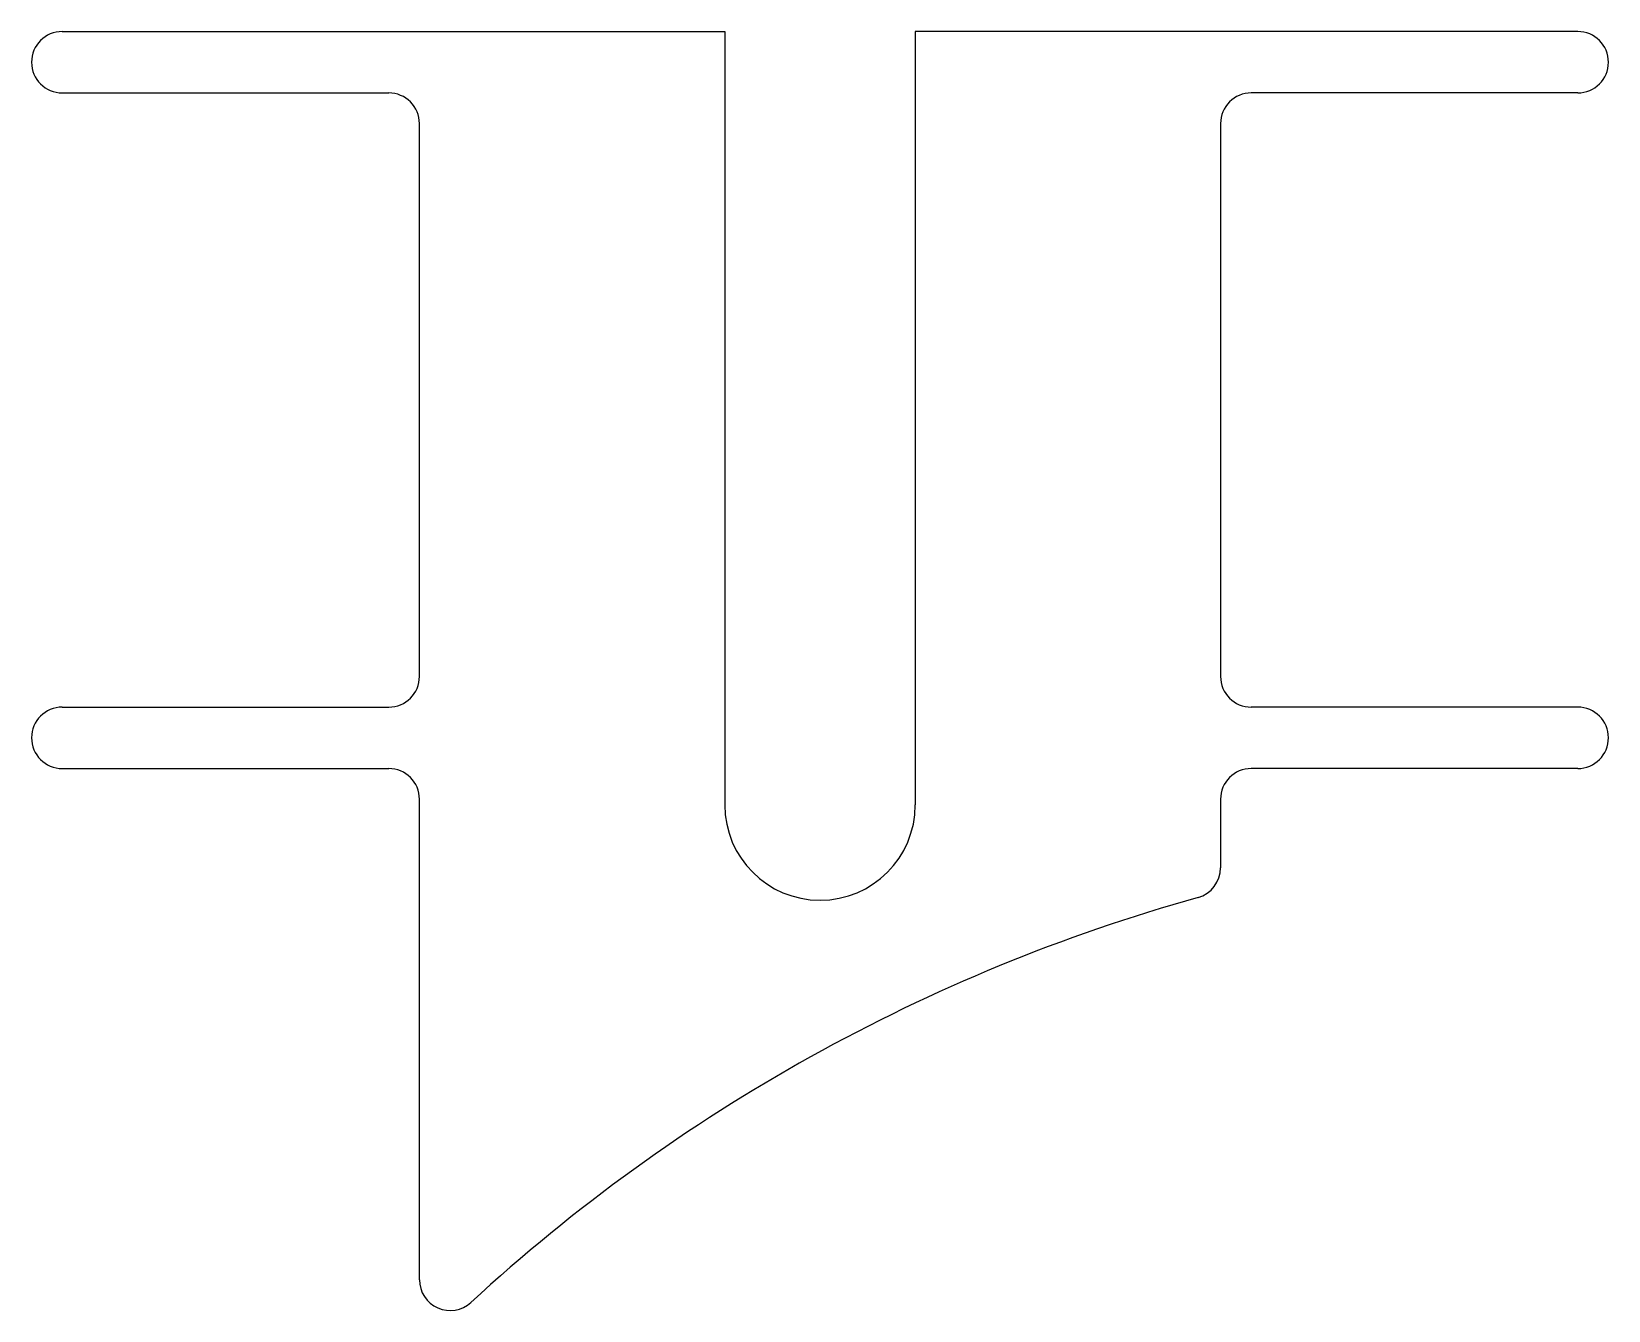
# Model space of a CAD drawing. Header units: millimetres. Extents: x -26.8 to -1.1, y 21.2 to 42.
import ezdxf

# ---------------------------------------------------------------- set-up
doc = ezdxf.new("R2010")
doc.units = ezdxf.units.MM

msp = doc.modelspace()

# ---------------------------------------------------------------- linework, layer by layer
at = {"color": 7, "linetype": 'Continuous'}
for p, q in [((-26.291, 42.029), (-20.479, 42.029)), ((-20.479, 42.029), (-15.51, 42.029)), ((-15.51, 42.029), (-15.51, 29.435)), ((-12.41, 42.029), (-12.41, 29.435)), ((-7.442, 42.029), (-12.41, 42.029)), ((-1.63, 42.029), (-7.442, 42.029)), ((-26.291, 41.029), (-20.979, 41.029)), ((-1.63, 41.029), (-6.942, 41.029)), ((-20.479, 31.529), (-20.479, 40.529)), ((-7.442, 40.529), (-7.442, 31.529)), ((-26.291, 31.029), (-20.979, 31.029)), ((-1.63, 31.029), (-6.942, 31.029)), ((-26.291, 30.029), (-20.979, 30.029)), ((-1.63, 30.029), (-6.942, 30.029)), ((-20.479, 21.705), (-20.479, 29.529)), ((-7.442, 29.529), (-7.442, 28.411))]:
    msp.add_line(p, q, dxfattribs=at)
for centre, radius, start, end in [((-26.291, 41.529), 0.5, 90, 270), ((-1.63, 41.529), 0.5, 270, 90), ((-20.979, 40.529), 0.5, 0, 90), ((-6.942, 40.529), 0.5, 90, 180), ((-20.979, 31.529), 0.5, 270, 0), ((-6.942, 31.529), 0.5, 180, 270), ((-26.291, 30.529), 0.5, 90, 270), ((-1.63, 30.529), 0.5, 270, 90), ((-20.979, 29.529), 0.5, 0, 90), ((-6.942, 29.529), 0.5, 90, 180), ((-13.96, 29.435), 1.55, 180, 0), ((-7.942, 28.411), 0.5, 285.6169, 0), ((0, 0), 29, 105.6169, 132.6297), ((-19.979, 21.705), 0.5, 180, 312.6297)]:
    msp.add_arc(centre, radius, start, end, dxfattribs=at)

doc.saveas('drawing.dxf')
